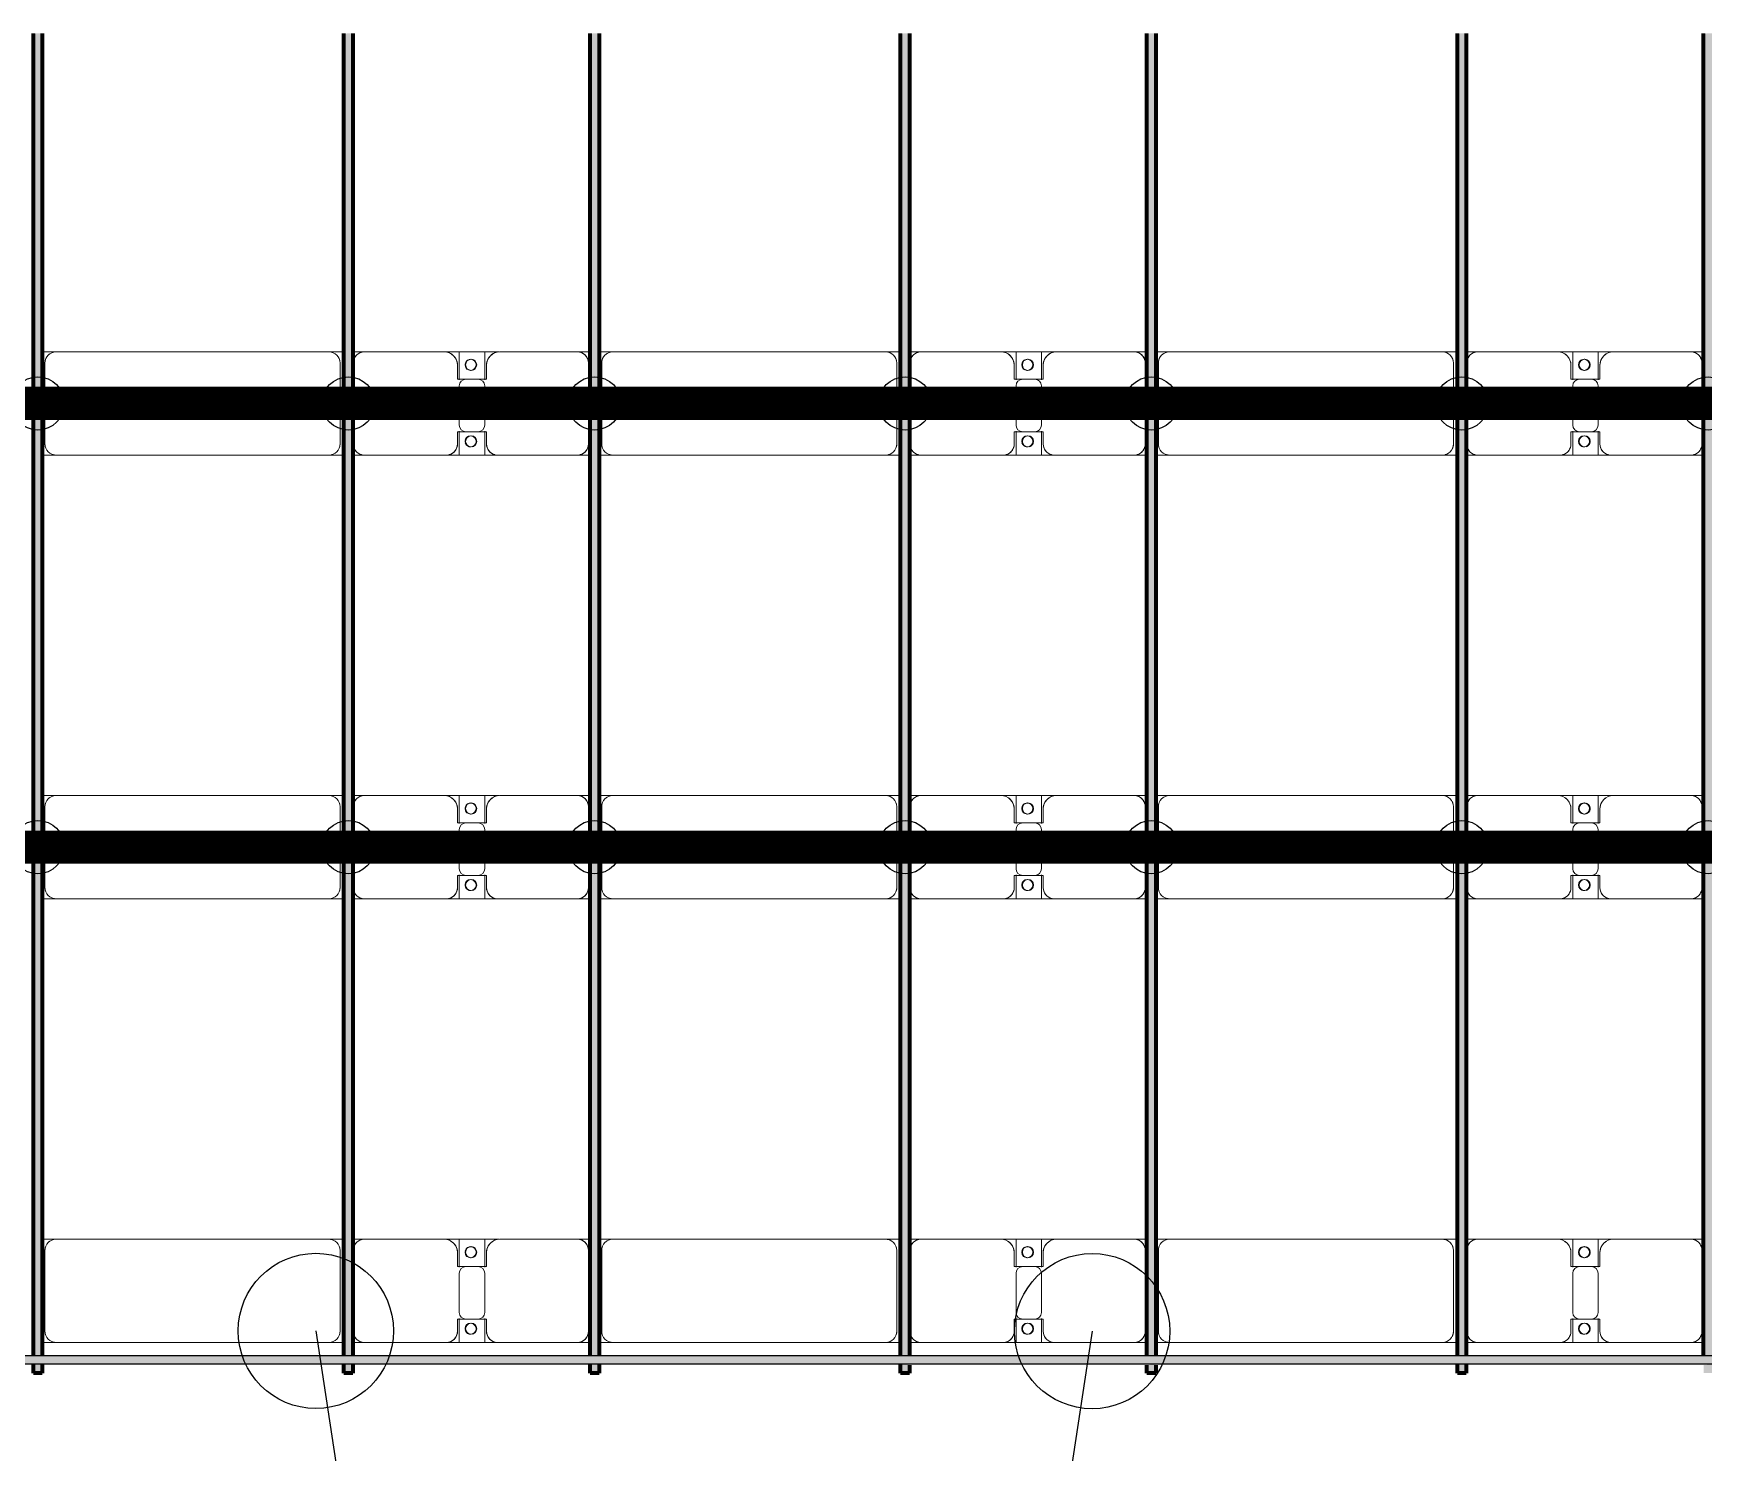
# Model space of a CAD drawing. Header units: millimetres. Extents: x -268744 to 115753, y -96240 to -10461.
# Drawn here: x -141789 to -134259, y -71045 to -64648 of the extents above; entities that cross this region are included whole.
import ezdxf

# ---------------------------------------------------------------- set-up
doc = ezdxf.new("R2010")
doc.units = ezdxf.units.MM
doc.layers.add('A-GENM', color=13, linetype='Continuous', lineweight=9)
doc.layers.add('S-BEAM', color=12, linetype='Continuous', lineweight=9)
for name, color, linetype in [('GC-BICH NEO', 6, 'Continuous'), ('GC-DAY NEO', 5, 'Continuous'), ('GC-HOP 40x60 GIA CUONG', 1, 'Continuous')]:
    doc.layers.add(name, color=color, linetype=linetype)

# ---------------------------------------------------------------- blocks, each defined once
blk = doc.blocks.new('Dầm C52 - Hộp 40x60-104813-KHUNG KẾT CẤU BÈ PIN 1')
at = {"layer": 'S-BEAM', "lineweight": 25}
blk.add_hatch(color=4, dxfattribs=at).paths.add_polyline_path([(-145811, -20), (145811, -20), (145811, 20), (-145811, 20)])
at = {"layer": 'S-BEAM', "color": 4, "lineweight": 25}
for p, q in [((-145811, 20), (145811, 20)), ((145811, -20), (-145811, -20))]:
    blk.add_line(p, q, dxfattribs=at)
blk = doc.blocks.new('Dai phao do pin - DẢI PHAO ĐỠ PIN-V29-KHUNG KẾT CẤU BÈ PIN 1')
at = {"layer": 'A-GENM', "color": 7}
for p, q in [((39477.6, 241.6), (39539.7, 241.6)), ((39477.6, 241.6), (39539.7, 241.6)), ((40770.3, 241.6), (39539.7, 241.6)), ((40770.3, 241.6), (40837.6, 241.6)), ((40770.3, 241.6), (40837.6, 241.6)), ((40877.6, 241.6), (40929.7, 241.6)), ((40877.6, 241.6), (40929.7, 241.6)), ((41289.7, 241.6), (40929.7, 241.6)), ((41289.7, 241.6), (41472.2, 241.6)), ((41472.2, 241.6), (41289.7, 241.6)), ((41357.8, 241.6), (41537.4, 241.6)), ((41357.8, 116.2), (41357.8, 241.6)), ((41537.4, 241.6), (41357.8, 241.6)), ((41472.2, 241.6), (41472.2, 116.2)), ((41890.3, 241.6), (41540.3, 241.6)), ((41890.3, 241.6), (41947.6, 241.6)), ((41890.3, 241.6), (41947.6, 241.6)), ((41987.6, 241.6), (42049.7, 241.6)), ((41987.6, 241.6), (42049.7, 241.6)), ((43280.3, 241.6), (42049.7, 241.6)), ((43280.3, 241.6), (43347.6, 241.6)), ((43280.3, 241.6), (43347.6, 241.6)), ((43387.6, 241.6), (43439.7, 241.6)), ((43387.6, 241.6), (43439.7, 241.6)), ((43799.7, 241.6), (43439.7, 241.6)), ((43799.7, 241.6), (43982.2, 241.6)), ((43982.2, 241.6), (43799.7, 241.6)), ((43867.8, 241.6), (44050.3, 241.6)), ((43867.8, 116.2), (43867.8, 241.6)), ((44050.3, 241.6), (43867.8, 241.6)), ((43982.2, 241.6), (43982.2, 116.2)), ((44400.3, 241.6), (44050.3, 241.6)), ((44400.3, 241.6), (44457.6, 241.6)), ((44400.3, 241.6), (44457.6, 241.6)), ((44497.6, 241.6), (44559.7, 241.6)), ((44497.6, 241.6), (44559.7, 241.6)), ((45790.3, 241.6), (44559.7, 241.6)), ((45790.3, 241.6), (45857.6, 241.6)), ((45790.3, 241.6), (45857.6, 241.6)), ((45897.6, 241.6), (45949.7, 241.6)), ((45897.6, 241.6), (45949.7, 241.6)), ((46309.7, 241.6), (45949.7, 241.6)), ((46309.7, 241.6), (46492.2, 241.6)), ((46492.2, 241.6), (46309.7, 241.6)), ((46377.8, 241.6), (46560.3, 241.6)), ((46377.8, 116.2), (46377.8, 241.6)), ((46560.3, 241.6), (46377.8, 241.6)), ((46492.2, 241.6), (46492.2, 116.2)), ((46910.3, 241.6), (46560.3, 241.6)), ((46910.3, 241.6), (46967.6, 241.6)), ((46910.3, 241.6), (46967.6, 241.6)), ((39489.7, 191.6), (39489.7, -173.4)), ((40820.3, -173.4), (40820.3, 191.6)), ((40879.7, 191.6), (40879.7, -173.4)), ((41349.7, 118.2), (41349.7, 181.6)), ((41480.3, 181.6), (41480.3, 118.2)), ((41940.3, -173.4), (41940.3, 191.6)), ((41999.7, 191.6), (41999.7, -173.4)), ((43330.3, -173.4), (43330.3, 191.6)), ((43389.7, 191.6), (43389.7, -173.4)), ((43859.7, 118.2), (43859.7, 181.6)), ((43990.3, 181.6), (43990.3, 118.2)), ((44450.3, -173.4), (44450.3, 191.6)), ((44509.7, 191.6), (44509.7, -173.4)), ((45840.3, -173.4), (45840.3, 191.6)), ((45899.7, 191.6), (45899.7, -173.4)), ((46369.7, 118.2), (46369.7, 181.6)), ((46500.3, 181.6), (46500.3, 118.2)), ((46960.3, -173.4), (46960.3, 191.6)), ((41442.2, 118.2), (41349.7, 118.2)), ((41357.8, 88.2), (41357.8, -88.2)), ((41480.3, 118.2), (41387.8, 118.2)), ((41472.2, -88.2), (41472.2, 88.2)), ((43952.2, 118.2), (43859.7, 118.2)), ((43867.8, 88.2), (43867.8, -88.2)), ((43990.3, 118.2), (43897.8, 118.2)), ((43982.2, -88.2), (43982.2, 88.2)), ((46462.2, 118.2), (46369.7, 118.2)), ((46377.8, 88.2), (46377.8, -88.2)), ((46500.3, 118.2), (46407.8, 118.2)), ((46492.2, -88.2), (46492.2, 88.2)), ((41349.7, -173.4), (41349.7, -118.2)), ((41349.7, -118.2), (41442.2, -118.2)), ((41357.8, -223.4), (41357.8, -116.2)), ((41387.8, -118.2), (41480.3, -118.2)), ((41472.2, -116.2), (41472.2, -223.4)), ((41480.3, -118.2), (41480.3, -173.4)), ((43859.7, -173.4), (43859.7, -118.2)), ((43859.7, -118.2), (43952.2, -118.2)), ((43867.8, -223.4), (43867.8, -116.2)), ((43897.8, -118.2), (43990.3, -118.2)), ((43982.2, -116.2), (43982.2, -223.4)), ((43990.3, -118.2), (43990.3, -173.4)), ((46369.7, -173.4), (46369.7, -118.2)), ((46369.7, -118.2), (46462.2, -118.2)), ((46377.8, -223.4), (46377.8, -116.2)), ((46407.8, -118.2), (46500.3, -118.2)), ((46492.2, -116.2), (46492.2, -223.4)), ((46500.3, -118.2), (46500.3, -173.4)), ((39539.7, -223.4), (39477.6, -223.4)), ((39539.7, -223.4), (39477.6, -223.4)), ((39539.7, -223.4), (40770.3, -223.4)), ((40837.6, -223.4), (40770.3, -223.4)), ((40837.6, -223.4), (40770.3, -223.4)), ((40929.7, -223.4), (40877.6, -223.4)), ((40929.7, -223.4), (40877.6, -223.4)), ((40929.7, -223.4), (41299.7, -223.4)), ((41472.2, -223.4), (41299.7, -223.4)), ((41299.7, -223.4), (41472.2, -223.4)), ((41530.3, -223.4), (41357.8, -223.4)), ((41357.8, -223.4), (41530.3, -223.4)), ((41530.3, -223.4), (41890.3, -223.4)), ((41947.6, -223.4), (41890.3, -223.4)), ((41947.6, -223.4), (41890.3, -223.4)), ((42049.7, -223.4), (41987.6, -223.4)), ((42049.7, -223.4), (41987.6, -223.4)), ((42049.7, -223.4), (43280.3, -223.4)), ((43347.6, -223.4), (43280.3, -223.4)), ((43347.6, -223.4), (43280.3, -223.4)), ((43439.7, -223.4), (43387.6, -223.4)), ((43439.7, -223.4), (43387.6, -223.4)), ((43439.7, -223.4), (43809.7, -223.4)), ((43982.2, -223.4), (43809.7, -223.4)), ((43809.7, -223.4), (43982.2, -223.4)), ((44040.3, -223.4), (43867.8, -223.4)), ((43867.8, -223.4), (44040.3, -223.4)), ((44040.3, -223.4), (44400.3, -223.4)), ((44457.6, -223.4), (44400.3, -223.4)), ((44457.6, -223.4), (44400.3, -223.4)), ((44559, -223.4), (44497.6, -223.4)), ((44559, -223.4), (44497.6, -223.4)), ((44559.7, -223.4), (45790.3, -223.4)), ((45857.6, -223.4), (45790.3, -223.4)), ((45857.6, -223.4), (45790.3, -223.4)), ((45949.7, -223.4), (45897.6, -223.4)), ((45949.7, -223.4), (45897.6, -223.4)), ((45949.7, -223.4), (46319.7, -223.4)), ((46492.2, -223.4), (46319.7, -223.4)), ((46319.7, -223.4), (46492.2, -223.4)), ((46550.3, -223.4), (46377.8, -223.4)), ((46377.8, -223.4), (46550.3, -223.4)), ((46550.3, -223.4), (46910.3, -223.4)), ((46967.6, -223.4), (46910.3, -223.4)), ((46967.6, -223.4), (46910.3, -223.4))]:
    blk.add_line(p, q, dxfattribs=at)
for centre, radius, start, end in [((39539.7, 191.6), 50, 90, 180), ((39539.7, 191.6), 50, 105, 135), ((40770.3, 191.6), 50, 0, 90), ((40770.3, 191.6), 50, 60, 90), ((40929.7, 191.6), 50, 90, 180), ((40929.7, 191.6), 50, 105, 180), ((41289.7, 181.6), 60, 0, 90), ((41289.7, 181.6), 60, 0, 60), ((41540.3, 181.6), 60, 90, 180), ((41540.3, 181.6), 60, 120, 180), ((41890.3, 191.6), 50, 0, 90), ((41890.3, 191.6), 50, 0, 75), ((42049.7, 191.6), 50, 90, 180), ((42049.7, 191.6), 50, 105, 135), ((43280.3, 191.6), 50, 0, 90), ((43280.3, 191.6), 50, 60, 90), ((43439.7, 191.6), 50, 90, 180), ((43439.7, 191.6), 50, 105, 180), ((43799.7, 181.6), 60, 360, 90), ((43799.7, 181.6), 60, 360, 60), ((44050.3, 181.6), 60, 90, 180), ((44050.3, 181.6), 60, 120, 180), ((44400.3, 191.6), 50, 0, 90), ((44400.3, 191.6), 50, 0, 75), ((44559.7, 191.6), 50, 90, 180), ((44559.7, 191.6), 50, 105, 135), ((45790.3, 191.6), 50, 0, 90), ((45790.3, 191.6), 50, 60, 90), ((45949.7, 191.6), 50, 90, 180), ((45949.7, 191.6), 50, 105, 180), ((46309.7, 181.6), 60, 0, 90), ((46309.7, 181.6), 60, 0, 60), ((46560.3, 181.6), 60, 90, 180), ((46560.3, 181.6), 60, 120, 180), ((46910.3, 191.6), 50, 0, 90), ((46910.3, 191.6), 50, 0, 75), ((39539.7, 191.6), 50, 150, 180), ((40770.3, 191.6), 50, 15, 30), ((41408.6, 183.2), 25, 0, 180), ((41408.6, 183.2), 25, 180, 360), ((41408.6, 183.2), 25, 0, 165), ((41411.4, 183.2), 25, 360, 180), ((41411.4, 183.2), 25, 90, 180), ((41411.4, 183.2), 25, 180, 0), ((41411.4, 183.2), 25, 180, 300), ((41408.6, 183.2), 25, 210, 0), ((41411.4, 183.2), 25, 15, 75), ((41411.4, 183.2), 25, 330, 345), ((42049.7, 191.6), 50, 150, 180), ((43280.3, 191.6), 50, 15, 30), ((43918.6, 183.2), 25, 360, 180), ((43918.6, 183.2), 25, 180, 360), ((43918.6, 183.2), 25, 360, 165), ((43921.4, 183.2), 25, 360, 180), ((43921.4, 183.2), 25, 90, 180), ((43921.4, 183.2), 25, 180, 360), ((43921.4, 183.2), 25, 180, 300), ((43918.6, 183.2), 25, 210, 360), ((43921.4, 183.2), 25, 15, 75), ((43921.4, 183.2), 25, 330, 345), ((44559.7, 191.6), 50, 150, 180), ((45790.3, 191.6), 50, 15, 30), ((46428.6, 183.2), 25, 0, 180), ((46428.6, 183.2), 25, 180, 360), ((46428.6, 183.2), 25, 0, 165), ((46431.4, 183.2), 25, 0, 180), ((46431.4, 183.2), 25, 90, 180), ((46431.4, 183.2), 25, 180, 0), ((46431.4, 183.2), 25, 180, 300), ((46428.6, 183.2), 25, 210, 0), ((46431.4, 183.2), 25, 15, 75), ((46431.4, 183.2), 25, 330, 345), ((41387.8, 88.2), 30, 90, 180), ((41442.2, 88.2), 30, 0, 90), ((43897.8, 88.2), 30, 90, 180), ((43952.2, 88.2), 30, 0, 90), ((46407.8, 88.2), 30, 90, 180), ((46462.2, 88.2), 30, 0, 90), ((41387.8, -88.2), 30, 180, 270), ((41408.6, -161.8), 25, 360, 180), ((41408.6, -161.8), 25, 105, 165), ((41411.4, -161.8), 25, 360, 180), ((41411.4, -161.8), 25, 105, 180), ((41408.6, -161.8), 25, 360, 75), ((41411.4, -161.8), 25, 15, 75), ((41442.2, -88.2), 30, 270, 360), ((43897.8, -88.2), 30, 180, 270), ((43918.6, -161.8), 25, 0, 180), ((43918.6, -161.8), 25, 105, 165), ((43921.4, -161.8), 25, 0, 180), ((43921.4, -161.8), 25, 105, 180), ((43918.6, -161.8), 25, 0, 75), ((43921.4, -161.8), 25, 15, 75), ((43952.2, -88.2), 30, 270, 0), ((46407.8, -88.2), 30, 180, 270), ((46428.6, -161.8), 25, 0, 180), ((46428.6, -161.8), 25, 105, 165), ((46431.4, -161.8), 25, 0, 180), ((46431.4, -161.8), 25, 105, 180), ((46428.6, -161.8), 25, 0, 75), ((46431.4, -161.8), 25, 15, 75), ((46462.2, -88.2), 30, 270, 360), ((39539.7, -173.4), 50, 180, 270), ((39539.7, -173.4), 50, 180, 210), ((39539.7, -173.4), 50, 240, 270), ((40770.3, -173.4), 50, 270, 360), ((40770.3, -173.4), 50, 285, 300), ((40770.3, -173.4), 50, 330, 360), ((40929.7, -173.4), 50, 180, 270), ((40929.7, -173.4), 50, 180, 255), ((41299.7, -173.4), 50, 270, 0), ((41299.7, -173.4), 50, 285, 0), ((41408.6, -161.8), 25, 180, 360), ((41408.6, -161.8), 25, 195, 360), ((41411.4, -161.8), 25, 180, 360), ((41411.4, -161.8), 25, 180, 270), ((41411.4, -161.8), 25, 285, 345), ((41530.3, -173.4), 50, 180, 270), ((41530.3, -173.4), 50, 180, 255), ((41890.3, -173.4), 50, 270, 0), ((41890.3, -173.4), 50, 285, 0), ((42049.7, -173.4), 50, 180, 270), ((42049.7, -173.4), 50, 180, 210), ((42049.7, -173.4), 50, 240, 270), ((43280.3, -173.4), 50, 270, 0), ((43280.3, -173.4), 50, 285, 300), ((43280.3, -173.4), 50, 330, 360), ((43439.7, -173.4), 50, 180, 270), ((43439.7, -173.4), 50, 180, 255), ((43809.7, -173.4), 50, 270, 360), ((43809.7, -173.4), 50, 285, 0), ((43918.6, -161.8), 25, 180, 0), ((43918.6, -161.8), 25, 195, 0), ((43921.4, -161.8), 25, 180, 0), ((43921.4, -161.8), 25, 180, 270), ((43921.4, -161.8), 25, 285, 345), ((44040.3, -173.4), 50, 180, 270), ((44040.3, -173.4), 50, 180, 255), ((44400.3, -173.4), 50, 270, 360), ((44400.3, -173.4), 50, 285, 360), ((44559.7, -173.4), 50, 180, 270), ((44559.7, -173.4), 50, 180, 210), ((44559.7, -173.4), 50, 240, 269.22724), ((45790.3, -173.4), 50, 270, 0), ((45790.3, -173.4), 50, 285, 300), ((45790.3, -173.4), 50, 330, 360), ((45949.7, -173.4), 50, 180, 270), ((45949.7, -173.4), 50, 180, 255), ((46319.7, -173.4), 50, 270, 0), ((46319.7, -173.4), 50, 285, 0), ((46428.6, -161.8), 25, 180, 0), ((46428.6, -161.8), 25, 195, 0), ((46431.4, -161.8), 25, 180, 0), ((46431.4, -161.8), 25, 180, 270), ((46431.4, -161.8), 25, 285, 345), ((46550.3, -173.4), 50, 180, 270), ((46550.3, -173.4), 50, 180, 255), ((46910.3, -173.4), 50, 270, 0), ((46910.3, -173.4), 50, 285, 360)]:
    blk.add_arc(centre, radius, start, end, dxfattribs=at)
blk = doc.blocks.new('Dai phao do pin - DẢI PHAO ĐỠ PIN-V30-KHUNG KẾT CẤU BÈ PIN 1')
at = {"layer": 'A-GENM', "color": 7}
for p, q in [((39477.6, 241.6), (39539.7, 241.6)), ((39477.6, 241.6), (39539.7, 241.6)), ((40770.3, 241.6), (39539.7, 241.6)), ((40770.3, 241.6), (40837.6, 241.6)), ((40770.3, 241.6), (40837.6, 241.6)), ((40877.6, 241.6), (40929.7, 241.6)), ((40877.6, 241.6), (40929.7, 241.6)), ((41289.7, 241.6), (40929.7, 241.6)), ((41289.7, 241.6), (41472.2, 241.6)), ((41472.2, 241.6), (41289.7, 241.6)), ((41357.8, 241.6), (41537.4, 241.6)), ((41357.8, 116.2), (41357.8, 241.6)), ((41537.4, 241.6), (41357.8, 241.6)), ((41472.2, 241.6), (41472.2, 116.2)), ((41890.3, 241.6), (41540.3, 241.6)), ((41890.3, 241.6), (41947.6, 241.6)), ((41890.3, 241.6), (41947.6, 241.6)), ((41987.6, 241.6), (42049.7, 241.6)), ((41987.6, 241.6), (42049.7, 241.6)), ((43280.3, 241.6), (42049.7, 241.6)), ((43280.3, 241.6), (43347.6, 241.6)), ((43280.3, 241.6), (43347.6, 241.6)), ((43387.6, 241.6), (43439.7, 241.6)), ((43387.6, 241.6), (43439.7, 241.6)), ((43799.7, 241.6), (43439.7, 241.6)), ((43799.7, 241.6), (43982.2, 241.6)), ((43982.2, 241.6), (43799.7, 241.6)), ((43867.8, 241.6), (44050.3, 241.6)), ((43867.8, 116.2), (43867.8, 241.6)), ((44050.3, 241.6), (43867.8, 241.6)), ((43982.2, 241.6), (43982.2, 116.2)), ((44400.3, 241.6), (44050.3, 241.6)), ((44400.3, 241.6), (44457.6, 241.6)), ((44400.3, 241.6), (44457.6, 241.6)), ((44497.6, 241.6), (44559.7, 241.6)), ((44497.6, 241.6), (44559.7, 241.6)), ((45790.3, 241.6), (44559.7, 241.6)), ((45790.3, 241.6), (45857.6, 241.6)), ((45790.3, 241.6), (45857.6, 241.6)), ((45897.6, 241.6), (45949.7, 241.6)), ((45897.6, 241.6), (45949.7, 241.6)), ((46309.7, 241.6), (45949.7, 241.6)), ((46309.7, 241.6), (46492.2, 241.6)), ((46492.2, 241.6), (46309.7, 241.6)), ((46377.8, 241.6), (46560.3, 241.6)), ((46377.8, 116.2), (46377.8, 241.6)), ((46560.3, 241.6), (46377.8, 241.6)), ((46492.2, 241.6), (46492.2, 116.2)), ((46910.3, 241.6), (46560.3, 241.6)), ((46910.3, 241.6), (46967.6, 241.6)), ((46910.3, 241.6), (46967.6, 241.6)), ((39489.7, 191.6), (39489.7, -173.4)), ((40820.3, -173.4), (40820.3, 191.6)), ((40879.7, 191.6), (40879.7, -173.4)), ((41349.7, 118.2), (41349.7, 181.6)), ((41480.3, 181.6), (41480.3, 118.2)), ((41940.3, -173.4), (41940.3, 191.6)), ((41999.7, 191.6), (41999.7, -173.4)), ((43330.3, -173.4), (43330.3, 191.6)), ((43389.7, 191.6), (43389.7, -173.4)), ((43859.7, 118.2), (43859.7, 181.6)), ((43990.3, 181.6), (43990.3, 118.2)), ((44450.3, -173.4), (44450.3, 191.6)), ((44509.7, 191.6), (44509.7, -173.4)), ((45840.3, -173.4), (45840.3, 191.6)), ((45899.7, 191.6), (45899.7, -173.4)), ((46369.7, 118.2), (46369.7, 181.6)), ((46500.3, 181.6), (46500.3, 118.2)), ((46960.3, -173.4), (46960.3, 191.6)), ((41442.2, 118.2), (41349.7, 118.2)), ((41357.8, 88.2), (41357.8, -88.2)), ((41480.3, 118.2), (41387.8, 118.2)), ((41472.2, -88.2), (41472.2, 88.2)), ((43952.2, 118.2), (43859.7, 118.2)), ((43867.8, 88.2), (43867.8, -88.2)), ((43990.3, 118.2), (43897.8, 118.2)), ((43982.2, -88.2), (43982.2, 88.2)), ((46462.2, 118.2), (46369.7, 118.2)), ((46377.8, 88.2), (46377.8, -88.2)), ((46500.3, 118.2), (46407.8, 118.2)), ((46492.2, -88.2), (46492.2, 88.2)), ((41349.7, -173.4), (41349.7, -118.2)), ((41349.7, -118.2), (41442.2, -118.2)), ((41357.8, -223.4), (41357.8, -116.2)), ((41387.8, -118.2), (41480.3, -118.2)), ((41472.2, -116.2), (41472.2, -223.4)), ((41480.3, -118.2), (41480.3, -173.4)), ((43859.7, -173.4), (43859.7, -118.2)), ((43859.7, -118.2), (43952.2, -118.2)), ((43867.8, -223.4), (43867.8, -116.2)), ((43897.8, -118.2), (43990.3, -118.2)), ((43982.2, -116.2), (43982.2, -223.4)), ((43990.3, -118.2), (43990.3, -173.4)), ((46369.7, -173.4), (46369.7, -118.2)), ((46369.7, -118.2), (46462.2, -118.2)), ((46377.8, -223.4), (46377.8, -116.2)), ((46407.8, -118.2), (46500.3, -118.2)), ((46492.2, -116.2), (46492.2, -223.4)), ((46500.3, -118.2), (46500.3, -173.4)), ((39539.7, -223.4), (39477.6, -223.4)), ((39539.7, -223.4), (39477.6, -223.4)), ((39539.7, -223.4), (40770.3, -223.4)), ((40837.6, -223.4), (40770.3, -223.4)), ((40837.6, -223.4), (40770.3, -223.4)), ((40929.7, -223.4), (40877.6, -223.4)), ((40929.7, -223.4), (40877.6, -223.4)), ((40929.7, -223.4), (41299.7, -223.4)), ((41472.2, -223.4), (41299.7, -223.4)), ((41299.7, -223.4), (41472.2, -223.4)), ((41530.3, -223.4), (41357.8, -223.4)), ((41357.8, -223.4), (41530.3, -223.4)), ((41530.3, -223.4), (41890.3, -223.4)), ((41947.6, -223.4), (41890.3, -223.4)), ((41947.6, -223.4), (41890.3, -223.4)), ((42049.7, -223.4), (41987.6, -223.4)), ((42049.7, -223.4), (41987.6, -223.4)), ((42049.7, -223.4), (43280.3, -223.4)), ((43347.6, -223.4), (43280.3, -223.4)), ((43347.6, -223.4), (43280.3, -223.4)), ((43439.7, -223.4), (43387.6, -223.4)), ((43439.7, -223.4), (43387.6, -223.4)), ((43439.7, -223.4), (43809.7, -223.4)), ((43982.2, -223.4), (43809.7, -223.4)), ((43809.7, -223.4), (43982.2, -223.4)), ((44040.3, -223.4), (43867.8, -223.4)), ((43867.8, -223.4), (44040.3, -223.4)), ((44040.3, -223.4), (44400.3, -223.4)), ((44457.6, -223.4), (44400.3, -223.4)), ((44457.6, -223.4), (44400.3, -223.4)), ((44559.7, -223.4), (44497.6, -223.4)), ((44559.7, -223.4), (44497.6, -223.4)), ((44559.7, -223.4), (45790.3, -223.4)), ((45857.6, -223.4), (45790.3, -223.4)), ((45857.6, -223.4), (45790.3, -223.4)), ((45949.7, -223.4), (45897.6, -223.4)), ((45949.7, -223.4), (45897.6, -223.4)), ((45949.7, -223.4), (46319.7, -223.4)), ((46492.2, -223.4), (46319.7, -223.4)), ((46319.7, -223.4), (46492.2, -223.4)), ((46550.3, -223.4), (46377.8, -223.4)), ((46377.8, -223.4), (46550.3, -223.4)), ((46550.3, -223.4), (46910.3, -223.4)), ((46967.6, -223.4), (46910.3, -223.4)), ((46967.6, -223.4), (46910.3, -223.4))]:
    blk.add_line(p, q, dxfattribs=at)
for centre, radius, start, end in [((39539.7, 191.6), 50, 90, 180), ((39539.7, 191.6), 50, 105, 135), ((40770.3, 191.6), 50, 0, 90), ((40770.3, 191.6), 50, 60, 90), ((40929.7, 191.6), 50, 90, 180), ((40929.7, 191.6), 50, 105, 180), ((41289.7, 181.6), 60, 0, 90), ((41289.7, 181.6), 60, 0, 60), ((41540.3, 181.6), 60, 90, 180), ((41540.3, 181.6), 60, 120, 180), ((41890.3, 191.6), 50, 0, 90), ((41890.3, 191.6), 50, 0, 75), ((42049.7, 191.6), 50, 90, 180), ((42049.7, 191.6), 50, 105, 135), ((43280.3, 191.6), 50, 0, 90), ((43280.3, 191.6), 50, 60, 90), ((43439.7, 191.6), 50, 90, 180), ((43439.7, 191.6), 50, 105, 180), ((43799.7, 181.6), 60, 360, 90), ((43799.7, 181.6), 60, 360, 60), ((44050.3, 181.6), 60, 90, 180), ((44050.3, 181.6), 60, 120, 180), ((44400.3, 191.6), 50, 0, 90), ((44400.3, 191.6), 50, 0, 75), ((44559.7, 191.6), 50, 90, 180), ((44559.7, 191.6), 50, 105, 135), ((45790.3, 191.6), 50, 0, 90), ((45790.3, 191.6), 50, 60, 90), ((45949.7, 191.6), 50, 90, 180), ((45949.7, 191.6), 50, 105, 180), ((46309.7, 181.6), 60, 0, 90), ((46309.7, 181.6), 60, 0, 60), ((46560.3, 181.6), 60, 90, 180), ((46560.3, 181.6), 60, 120, 180), ((46910.3, 191.6), 50, 0, 90), ((46910.3, 191.6), 50, 0, 75), ((39539.7, 191.6), 50, 150, 180), ((40770.3, 191.6), 50, 15, 30), ((41408.6, 183.2), 25, 0, 180), ((41408.6, 183.2), 25, 180, 360), ((41408.6, 183.2), 25, 0, 165), ((41411.4, 183.2), 25, 360, 180), ((41411.4, 183.2), 25, 90, 180), ((41411.4, 183.2), 25, 180, 0), ((41411.4, 183.2), 25, 180, 300), ((41408.6, 183.2), 25, 210, 0), ((41411.4, 183.2), 25, 15, 75), ((41411.4, 183.2), 25, 330, 345), ((42049.7, 191.6), 50, 150, 180), ((43280.3, 191.6), 50, 15, 30), ((43918.6, 183.2), 25, 360, 180), ((43918.6, 183.2), 25, 180, 360), ((43918.6, 183.2), 25, 360, 165), ((43921.4, 183.2), 25, 360, 180), ((43921.4, 183.2), 25, 90, 180), ((43921.4, 183.2), 25, 180, 360), ((43921.4, 183.2), 25, 180, 300), ((43918.6, 183.2), 25, 210, 360), ((43921.4, 183.2), 25, 15, 75), ((43921.4, 183.2), 25, 330, 345), ((44559.7, 191.6), 50, 150, 180), ((45790.3, 191.6), 50, 15, 30), ((46428.6, 183.2), 25, 0, 180), ((46428.6, 183.2), 25, 180, 360), ((46428.6, 183.2), 25, 0, 165), ((46431.4, 183.2), 25, 0, 180), ((46431.4, 183.2), 25, 90, 180), ((46431.4, 183.2), 25, 180, 0), ((46431.4, 183.2), 25, 180, 300), ((46428.6, 183.2), 25, 210, 0), ((46431.4, 183.2), 25, 15, 75), ((46431.4, 183.2), 25, 330, 345), ((41387.8, 88.2), 30, 90, 180), ((41442.2, 88.2), 30, 0, 90), ((43897.8, 88.2), 30, 90, 180), ((43952.2, 88.2), 30, 0, 90), ((46407.8, 88.2), 30, 90, 180), ((46462.2, 88.2), 30, 0, 90), ((41387.8, -88.2), 30, 180, 270), ((41408.6, -161.8), 25, 360, 180), ((41408.6, -161.8), 25, 105, 165), ((41411.4, -161.8), 25, 360, 180), ((41411.4, -161.8), 25, 105, 180), ((41408.6, -161.8), 25, 360, 75), ((41411.4, -161.8), 25, 15, 75), ((41442.2, -88.2), 30, 270, 360), ((43897.8, -88.2), 30, 180, 270), ((43918.6, -161.8), 25, 0, 180), ((43918.6, -161.8), 25, 105, 165), ((43921.4, -161.8), 25, 0, 180), ((43921.4, -161.8), 25, 105, 180), ((43918.6, -161.8), 25, 0, 75), ((43921.4, -161.8), 25, 15, 75), ((43952.2, -88.2), 30, 270, 0), ((46407.8, -88.2), 30, 180, 270), ((46428.6, -161.8), 25, 0, 180), ((46428.6, -161.8), 25, 105, 165), ((46431.4, -161.8), 25, 0, 180), ((46431.4, -161.8), 25, 105, 180), ((46428.6, -161.8), 25, 0, 75), ((46431.4, -161.8), 25, 15, 75), ((46462.2, -88.2), 30, 270, 360), ((39539.7, -173.4), 50, 180, 270), ((39539.7, -173.4), 50, 180, 210), ((39539.7, -173.4), 50, 240, 270), ((40770.3, -173.4), 50, 270, 360), ((40770.3, -173.4), 50, 285, 300), ((40770.3, -173.4), 50, 330, 360), ((40929.7, -173.4), 50, 180, 270), ((40929.7, -173.4), 50, 180, 255), ((41299.7, -173.4), 50, 270, 0), ((41299.7, -173.4), 50, 285, 0), ((41408.6, -161.8), 25, 180, 360), ((41408.6, -161.8), 25, 195, 360), ((41411.4, -161.8), 25, 180, 360), ((41411.4, -161.8), 25, 180, 270), ((41411.4, -161.8), 25, 285, 345), ((41530.3, -173.4), 50, 180, 270), ((41530.3, -173.4), 50, 180, 255), ((41890.3, -173.4), 50, 270, 0), ((41890.3, -173.4), 50, 285, 0), ((42049.7, -173.4), 50, 180, 270), ((42049.7, -173.4), 50, 180, 210), ((42049.7, -173.4), 50, 240, 270), ((43280.3, -173.4), 50, 270, 0), ((43280.3, -173.4), 50, 285, 300), ((43280.3, -173.4), 50, 330, 360), ((43439.7, -173.4), 50, 180, 270), ((43439.7, -173.4), 50, 180, 255), ((43809.7, -173.4), 50, 270, 360), ((43809.7, -173.4), 50, 285, 0), ((43918.6, -161.8), 25, 180, 0), ((43918.6, -161.8), 25, 195, 0), ((43921.4, -161.8), 25, 180, 0), ((43921.4, -161.8), 25, 180, 270), ((43921.4, -161.8), 25, 285, 345), ((44040.3, -173.4), 50, 180, 270), ((44040.3, -173.4), 50, 180, 255), ((44400.3, -173.4), 50, 270, 360), ((44400.3, -173.4), 50, 285, 360), ((44559.7, -173.4), 50, 180, 270), ((44559.7, -173.4), 50, 180, 210), ((44559.7, -173.4), 50, 240, 270), ((45790.3, -173.4), 50, 270, 0), ((45790.3, -173.4), 50, 285, 300), ((45790.3, -173.4), 50, 330, 360), ((45949.7, -173.4), 50, 180, 270), ((45949.7, -173.4), 50, 180, 255), ((46319.7, -173.4), 50, 270, 0), ((46319.7, -173.4), 50, 285, 0), ((46428.6, -161.8), 25, 180, 0), ((46428.6, -161.8), 25, 195, 0), ((46431.4, -161.8), 25, 180, 0), ((46431.4, -161.8), 25, 180, 270), ((46431.4, -161.8), 25, 285, 345), ((46550.3, -173.4), 50, 180, 270), ((46550.3, -173.4), 50, 180, 255), ((46910.3, -173.4), 50, 270, 0), ((46910.3, -173.4), 50, 285, 360)]:
    blk.add_arc(centre, radius, start, end, dxfattribs=at)
blk = doc.blocks.new('Dai phao do pin - DẢI PHAO ĐỠ PIN-V31-KHUNG KẾT CẤU BÈ PIN 1')
at = {"layer": 'A-GENM', "color": 7}
for p, q in [((39477.6, 241.6), (39539.7, 241.6)), ((39477.6, 241.6), (39539.7, 241.6)), ((40770.3, 241.6), (39539.7, 241.6)), ((40770.3, 241.6), (40837.6, 241.6)), ((40770.3, 241.6), (40837.6, 241.6)), ((40877.6, 241.6), (40929.7, 241.6)), ((40877.6, 241.6), (40929.7, 241.6)), ((41289.7, 241.6), (40929.7, 241.6)), ((41289.7, 241.6), (41472.2, 241.6)), ((41472.2, 241.6), (41289.7, 241.6)), ((41357.8, 241.6), (41537.4, 241.6)), ((41357.8, 116.2), (41357.8, 241.6)), ((41537.4, 241.6), (41357.8, 241.6)), ((41472.2, 241.6), (41472.2, 116.2)), ((41890.3, 241.6), (41540.3, 241.6)), ((41890.3, 241.6), (41947.6, 241.6)), ((41890.3, 241.6), (41947.6, 241.6)), ((41987.6, 241.6), (42049.7, 241.6)), ((41987.6, 241.6), (42049.7, 241.6)), ((43280.3, 241.6), (42049.7, 241.6)), ((43280.3, 241.6), (43347.6, 241.6)), ((43280.3, 241.6), (43347.6, 241.6)), ((43387.6, 241.6), (43439.7, 241.6)), ((43387.6, 241.6), (43439.7, 241.6)), ((43799.7, 241.6), (43439.7, 241.6)), ((43799.7, 241.6), (43982.2, 241.6)), ((43982.2, 241.6), (43799.7, 241.6)), ((43867.8, 241.6), (44050.3, 241.6)), ((43867.8, 116.2), (43867.8, 241.6)), ((44050.3, 241.6), (43867.8, 241.6)), ((43982.2, 241.6), (43982.2, 116.2)), ((44400.3, 241.6), (44050.3, 241.6)), ((44400.3, 241.6), (44457.6, 241.6)), ((44400.3, 241.6), (44457.6, 241.6)), ((44497.6, 241.6), (44559, 241.6)), ((44497.6, 241.6), (44559, 241.6)), ((45790.3, 241.6), (44559.7, 241.6)), ((45790.3, 241.6), (45857.6, 241.6)), ((45790.3, 241.6), (45857.6, 241.6)), ((45897.6, 241.6), (45949.7, 241.6)), ((45897.6, 241.6), (45949.7, 241.6)), ((46309.7, 241.6), (45949.7, 241.6)), ((46309.7, 241.6), (46492.2, 241.6)), ((46492.2, 241.6), (46309.7, 241.6)), ((46377.8, 241.6), (46560.3, 241.6)), ((46377.8, 116.2), (46377.8, 241.6)), ((46560.3, 241.6), (46377.8, 241.6)), ((46492.2, 241.6), (46492.2, 116.2)), ((46910.3, 241.6), (46560.3, 241.6)), ((46910.3, 241.6), (46967.6, 241.6)), ((46910.3, 241.6), (46967.6, 241.6)), ((39489.7, 191.6), (39489.7, -173.4)), ((40820.3, -173.4), (40820.3, 191.6)), ((40879.7, 191.6), (40879.7, -173.4)), ((41349.7, 118.2), (41349.7, 181.6)), ((41480.3, 181.6), (41480.3, 118.2)), ((41940.3, -173.4), (41940.3, 191.6)), ((41999.7, 191.6), (41999.7, -173.4)), ((43330.3, -173.4), (43330.3, 191.6)), ((43389.7, 191.6), (43389.7, -173.4)), ((43859.7, 118.2), (43859.7, 181.6)), ((43990.3, 181.6), (43990.3, 118.2)), ((44450.3, -173.4), (44450.3, 191.6)), ((44509.7, 191.6), (44509.7, -173.4)), ((45840.3, -173.4), (45840.3, 191.6)), ((45899.7, 191.6), (45899.7, -173.4)), ((46369.7, 118.2), (46369.7, 181.6)), ((46500.3, 181.6), (46500.3, 118.2)), ((46960.3, -173.4), (46960.3, 191.6)), ((41442.2, 118.2), (41349.7, 118.2)), ((41357.8, 88.2), (41357.8, -88.2)), ((41480.3, 118.2), (41387.8, 118.2)), ((41472.2, -88.2), (41472.2, 88.2)), ((43952.2, 118.2), (43859.7, 118.2)), ((43867.8, 88.2), (43867.8, -88.2)), ((43990.3, 118.2), (43897.8, 118.2)), ((43982.2, -88.2), (43982.2, 88.2)), ((46462.2, 118.2), (46369.7, 118.2)), ((46377.8, 88.2), (46377.8, -88.2)), ((46500.3, 118.2), (46407.8, 118.2)), ((46492.2, -88.2), (46492.2, 88.2)), ((41349.7, -173.4), (41349.7, -118.2)), ((41349.7, -118.2), (41442.2, -118.2)), ((41357.8, -223.4), (41357.8, -116.2)), ((41387.8, -118.2), (41480.3, -118.2)), ((41472.2, -116.2), (41472.2, -223.4)), ((41480.3, -118.2), (41480.3, -173.4)), ((43859.7, -173.4), (43859.7, -118.2)), ((43859.7, -118.2), (43952.2, -118.2)), ((43867.8, -223.4), (43867.8, -116.2)), ((43897.8, -118.2), (43990.3, -118.2)), ((43982.2, -116.2), (43982.2, -223.4)), ((43990.3, -118.2), (43990.3, -173.4)), ((46369.7, -173.4), (46369.7, -118.2)), ((46369.7, -118.2), (46462.2, -118.2)), ((46377.8, -223.4), (46377.8, -116.2)), ((46407.8, -118.2), (46500.3, -118.2)), ((46492.2, -116.2), (46492.2, -223.4)), ((46500.3, -118.2), (46500.3, -173.4)), ((39539.7, -223.4), (39477.6, -223.4)), ((39539.7, -223.4), (39477.6, -223.4)), ((39539.7, -223.4), (40770.3, -223.4)), ((40837.6, -223.4), (40770.3, -223.4)), ((40837.6, -223.4), (40770.3, -223.4)), ((40929.7, -223.4), (40877.6, -223.4)), ((40929.7, -223.4), (40877.6, -223.4)), ((40929.7, -223.4), (41299.7, -223.4)), ((41472.2, -223.4), (41299.7, -223.4)), ((41299.7, -223.4), (41472.2, -223.4)), ((41530.3, -223.4), (41357.8, -223.4)), ((41357.8, -223.4), (41530.3, -223.4)), ((41530.3, -223.4), (41890.3, -223.4)), ((41947.6, -223.4), (41890.3, -223.4)), ((41947.6, -223.4), (41890.3, -223.4)), ((42049.7, -223.4), (41987.6, -223.4)), ((42049.7, -223.4), (41987.6, -223.4)), ((42049.7, -223.4), (43280.3, -223.4)), ((43347.6, -223.4), (43280.3, -223.4)), ((43347.6, -223.4), (43280.3, -223.4)), ((43439.7, -223.4), (43387.6, -223.4)), ((43439.7, -223.4), (43387.6, -223.4)), ((43439.7, -223.4), (43809.7, -223.4)), ((43982.2, -223.4), (43809.7, -223.4)), ((43809.7, -223.4), (43982.2, -223.4)), ((44040.3, -223.4), (43867.8, -223.4)), ((43867.8, -223.4), (44040.3, -223.4)), ((44040.3, -223.4), (44400.3, -223.4)), ((44457.6, -223.4), (44400.3, -223.4)), ((44457.6, -223.4), (44400.3, -223.4)), ((44559.7, -223.4), (44497.6, -223.4)), ((44559.7, -223.4), (44497.6, -223.4)), ((44559.7, -223.4), (45790.3, -223.4)), ((45857.6, -223.4), (45790.3, -223.4)), ((45857.6, -223.4), (45790.3, -223.4)), ((45949.7, -223.4), (45897.6, -223.4)), ((45949.7, -223.4), (45897.6, -223.4)), ((45949.7, -223.4), (46319.7, -223.4)), ((46492.2, -223.4), (46319.7, -223.4)), ((46319.7, -223.4), (46492.2, -223.4)), ((46550.3, -223.4), (46377.8, -223.4)), ((46377.8, -223.4), (46550.3, -223.4)), ((46550.3, -223.4), (46910.3, -223.4)), ((46967.6, -223.4), (46910.3, -223.4)), ((46967.6, -223.4), (46910.3, -223.4))]:
    blk.add_line(p, q, dxfattribs=at)
for centre, radius, start, end in [((39539.7, 191.6), 50, 90, 180), ((39539.7, 191.6), 50, 105, 135), ((40770.3, 191.6), 50, 0, 90), ((40770.3, 191.6), 50, 60, 90), ((40929.7, 191.6), 50, 90, 180), ((40929.7, 191.6), 50, 105, 180), ((41289.7, 181.6), 60, 0, 90), ((41289.7, 181.6), 60, 0, 60), ((41540.3, 181.6), 60, 90, 180), ((41540.3, 181.6), 60, 120, 180), ((41890.3, 191.6), 50, 0, 90), ((41890.3, 191.6), 50, 0, 75), ((42049.7, 191.6), 50, 90, 180), ((42049.7, 191.6), 50, 105, 135), ((43280.3, 191.6), 50, 0, 90), ((43280.3, 191.6), 50, 60, 90), ((43439.7, 191.6), 50, 90, 180), ((43439.7, 191.6), 50, 105, 180), ((43799.7, 181.6), 60, 360, 90), ((43799.7, 181.6), 60, 360, 60), ((44050.3, 181.6), 60, 90, 180), ((44050.3, 181.6), 60, 120, 180), ((44400.3, 191.6), 50, 0, 90), ((44400.3, 191.6), 50, 0, 75), ((44559.7, 191.6), 50, 90, 180), ((44559.7, 191.6), 50, 105, 135), ((45790.3, 191.6), 50, 0, 90), ((45790.3, 191.6), 50, 60, 90), ((45949.7, 191.6), 50, 90, 180), ((45949.7, 191.6), 50, 105, 180), ((46309.7, 181.6), 60, 0, 90), ((46309.7, 181.6), 60, 0, 60), ((46560.3, 181.6), 60, 90, 180), ((46560.3, 181.6), 60, 120, 180), ((46910.3, 191.6), 50, 0, 90), ((46910.3, 191.6), 50, 0, 75), ((39539.7, 191.6), 50, 150, 180), ((40770.3, 191.6), 50, 15, 30), ((41408.6, 183.2), 25, 0, 180), ((41408.6, 183.2), 25, 180, 360), ((41408.6, 183.2), 25, 0, 165), ((41411.4, 183.2), 25, 360, 180), ((41411.4, 183.2), 25, 90, 180), ((41411.4, 183.2), 25, 180, 0), ((41411.4, 183.2), 25, 180, 300), ((41408.6, 183.2), 25, 210, 0), ((41411.4, 183.2), 25, 15, 75), ((41411.4, 183.2), 25, 330, 345), ((42049.7, 191.6), 50, 150, 180), ((43280.3, 191.6), 50, 15, 30), ((43918.6, 183.2), 25, 360, 180), ((43918.6, 183.2), 25, 180, 360), ((43918.6, 183.2), 25, 360, 165), ((43921.4, 183.2), 25, 360, 180), ((43921.4, 183.2), 25, 90, 180), ((43921.4, 183.2), 25, 180, 360), ((43921.4, 183.2), 25, 180, 300), ((43918.6, 183.2), 25, 210, 360), ((43921.4, 183.2), 25, 15, 75), ((43921.4, 183.2), 25, 330, 345), ((44559.7, 191.6), 50, 150, 180), ((45790.3, 191.6), 50, 15, 30), ((46428.6, 183.2), 25, 0, 180), ((46428.6, 183.2), 25, 180, 360), ((46428.6, 183.2), 25, 0, 165), ((46431.4, 183.2), 25, 0, 180), ((46431.4, 183.2), 25, 90, 180), ((46431.4, 183.2), 25, 180, 0), ((46431.4, 183.2), 25, 180, 300), ((46428.6, 183.2), 25, 210, 0), ((46431.4, 183.2), 25, 15, 75), ((46431.4, 183.2), 25, 330, 345), ((41387.8, 88.2), 30, 90, 180), ((41442.2, 88.2), 30, 0, 90), ((43897.8, 88.2), 30, 90, 180), ((43952.2, 88.2), 30, 0, 90), ((46407.8, 88.2), 30, 90, 180), ((46462.2, 88.2), 30, 0, 90), ((41387.8, -88.2), 30, 180, 270), ((41408.6, -161.8), 25, 360, 180), ((41408.6, -161.8), 25, 105, 165), ((41411.4, -161.8), 25, 360, 180), ((41411.4, -161.8), 25, 105, 180), ((41408.6, -161.8), 25, 360, 75), ((41411.4, -161.8), 25, 15, 75), ((41442.2, -88.2), 30, 270, 360), ((43897.8, -88.2), 30, 180, 270), ((43918.6, -161.8), 25, 0, 180), ((43918.6, -161.8), 25, 105, 165), ((43921.4, -161.8), 25, 0, 180), ((43921.4, -161.8), 25, 105, 180), ((43918.6, -161.8), 25, 0, 75), ((43921.4, -161.8), 25, 15, 75), ((43952.2, -88.2), 30, 270, 0), ((46407.8, -88.2), 30, 180, 270), ((46428.6, -161.8), 25, 0, 180), ((46428.6, -161.8), 25, 105, 165), ((46431.4, -161.8), 25, 0, 180), ((46431.4, -161.8), 25, 105, 180), ((46428.6, -161.8), 25, 0, 75), ((46431.4, -161.8), 25, 15, 75), ((46462.2, -88.2), 30, 270, 360), ((39539.7, -173.4), 50, 180, 270), ((39539.7, -173.4), 50, 180, 210), ((39539.7, -173.4), 50, 240, 270), ((40770.3, -173.4), 50, 270, 360), ((40770.3, -173.4), 50, 285, 300), ((40770.3, -173.4), 50, 330, 360), ((40929.7, -173.4), 50, 180, 270), ((40929.7, -173.4), 50, 180, 255), ((41299.7, -173.4), 50, 270, 0), ((41299.7, -173.4), 50, 285, 0), ((41408.6, -161.8), 25, 180, 360), ((41408.6, -161.8), 25, 195, 360), ((41411.4, -161.8), 25, 180, 360), ((41411.4, -161.8), 25, 180, 270), ((41411.4, -161.8), 25, 285, 345), ((41530.3, -173.4), 50, 180, 270), ((41530.3, -173.4), 50, 180, 255), ((41890.3, -173.4), 50, 270, 0), ((41890.3, -173.4), 50, 285, 0), ((42049.7, -173.4), 50, 180, 270), ((42049.7, -173.4), 50, 180, 210), ((42049.7, -173.4), 50, 240, 270), ((43280.3, -173.4), 50, 270, 0), ((43280.3, -173.4), 50, 285, 300), ((43280.3, -173.4), 50, 330, 360), ((43439.7, -173.4), 50, 180, 270), ((43439.7, -173.4), 50, 180, 255), ((43809.7, -173.4), 50, 270, 360), ((43809.7, -173.4), 50, 285, 0), ((43918.6, -161.8), 25, 180, 0), ((43918.6, -161.8), 25, 195, 0), ((43921.4, -161.8), 25, 180, 0), ((43921.4, -161.8), 25, 180, 270), ((43921.4, -161.8), 25, 285, 345), ((44040.3, -173.4), 50, 180, 270), ((44040.3, -173.4), 50, 180, 255), ((44400.3, -173.4), 50, 270, 360), ((44400.3, -173.4), 50, 285, 360), ((44559.7, -173.4), 50, 180, 270), ((44559.7, -173.4), 50, 180, 210), ((44559.7, -173.4), 50, 240, 270), ((45790.3, -173.4), 50, 270, 0), ((45790.3, -173.4), 50, 285, 300), ((45790.3, -173.4), 50, 330, 360), ((45949.7, -173.4), 50, 180, 270), ((45949.7, -173.4), 50, 180, 255), ((46319.7, -173.4), 50, 270, 0), ((46319.7, -173.4), 50, 285, 0), ((46428.6, -161.8), 25, 180, 0), ((46428.6, -161.8), 25, 195, 0), ((46431.4, -161.8), 25, 180, 0), ((46431.4, -161.8), 25, 180, 270), ((46431.4, -161.8), 25, 285, 345), ((46550.3, -173.4), 50, 180, 270), ((46550.3, -173.4), 50, 180, 255), ((46910.3, -173.4), 50, 270, 0), ((46910.3, -173.4), 50, 285, 360)]:
    blk.add_arc(centre, radius, start, end, dxfattribs=at)
blk = doc.blocks.new('Dầm C52 - Dầm C52-V2-KHUNG KẾT CẤU BÈ PIN 1')
at = {"layer": 'S-BEAM', "lineweight": 140}
h = blk.add_hatch(color=1, dxfattribs=at)
h.paths.add_polyline_path([(-25480.9, 20), (-25480.9, -20), (-25440.9, -20), (-25440.9, 20)])
h.paths.add_polyline_path([(-25400.9, 20), (-25400.9, -20), (-19440.9, -20), (-19443, 20), (-24983.5, 20)])
h.paths.add_polyline_path([(-19400.9, 20), (-19400.9, -20), (-13440.9, -20), (-13440.9, 20), (-18519.6, 20)])
h.paths.add_polyline_path([(-13400.9, -20), (-7440.9, -20), (-7440.9, 20), (-13400.9, 20)])
h.paths.add_polyline_path([(-7400.9, 20), (-7400.9, -20), (-1440.9, -20), (-1440.9, 20), (-6515.3, 20)])
h.paths.add_polyline_path([(-1400.9, 20), (-1400.9, -20), (4559.1, -20), (4559.1, 20), (-974.9, 20)])
h.paths.add_polyline_path([(4599.1, -20), (10559.1, -20), (10559.1, 20), (4599.1, 20)])
h.paths.add_polyline_path([(10599.1, -20), (16559.1, -20), (16559.1, 20), (10599.1, 20)])
h.paths.add_polyline_path([(16599.1, 20), (16599.1, -20), (22559.1, -20), (22559.1, 20), (17493.2, 20)])
h.paths.add_polyline_path([(22599.1, 20), (22599.1, -20), (25259.1, -20), (25259.1, 20), (23033.7, 20)])
h.paths.add_polyline_path([(25299.1, -20), (25480.9, -20), (25480.9, 20), (25299.1, 20)])
at = {"layer": 'S-BEAM', "color": 1, "lineweight": 140}
for p, q in [((-25480.9, -20), (-25480.9, 20)), ((-25480.9, 20), (-25440.9, 20)), ((-25400.9, 20), (-19443, 20)), ((-25440.9, -20), (-25480.9, -20)), ((-19443, -20), (-25400.9, -20))]:
    blk.add_line(p, q, dxfattribs=at)
blk = doc.blocks.new('Dầm C52 - Dầm C52-102503-KHUNG KẾT CẤU BÈ PIN 1')
at = {"layer": 'S-BEAM', "lineweight": 140}
h = blk.add_hatch(color=1, dxfattribs=at)
h.paths.add_polyline_path([(-25480.9, 20), (-25480.9, -20), (-25440.9, -20), (-25440.9, 20)])
h.paths.add_polyline_path([(-25400.9, 20), (-25400.9, -20), (-19440.9, -20), (-19443, 20), (-24983.5, 20)])
h.paths.add_polyline_path([(-19400.9, 20), (-19400.9, -20), (-13440.9, -20), (-13440.9, 20), (-17596.2, 20)])
h.paths.add_polyline_path([(-13400.9, -20), (-7440.9, -20), (-7440.9, 20), (-13400.9, 20)])
h.paths.add_polyline_path([(-7400.9, -20), (-1440.9, -20), (-1440.9, 20), (-7400.9, 20)])
h.paths.add_polyline_path([(-1400.9, -20), (4559.1, -20), (4559.1, 20), (-1400.9, 20)])
h.paths.add_polyline_path([(4599.1, -20), (10559.1, -20), (10559.1, 20), (4599.1, 20)])
h.paths.add_polyline_path([(10599.1, 20), (10599.1, -20), (16559.1, -20), (16559.1, 20), (11952.8, 20)])
h.paths.add_polyline_path([(16599.1, -20), (22559.1, -20), (22559.1, 20), (16599.1, 20)])
h.paths.add_polyline_path([(22599.1, -20), (25259.1, -20), (25259.1, 20), (22599.1, 20)])
h.paths.add_polyline_path([(25299.1, -20), (25441.8, -20), (25441.8, 20), (25299.1, 20)])
at = {"layer": 'S-BEAM', "color": 1, "lineweight": 140}
for p, q in [((-25480.9, -20), (-25480.9, 20)), ((-25480.9, 20), (-25440.9, 20)), ((-25400.9, 20), (-19443, 20)), ((-25440.9, -20), (-25480.9, -20)), ((-19443, -20), (-25400.9, -20))]:
    blk.add_line(p, q, dxfattribs=at)
blk = doc.blocks.new('Dầm C52 - Dầm C52-V20-KHUNG KẾT CẤU BÈ PIN 1')
at = {"layer": 'S-BEAM', "lineweight": 140}
h = blk.add_hatch(color=1, dxfattribs=at)
h.paths.add_polyline_path([(-25480.9, 20), (-25480.9, -20), (-25440.9, -20), (-25440.9, 20)])
h.paths.add_polyline_path([(-25400.9, 1.6), (-25400.9, -20), (-19440.9, -20), (-19443, 20), (-25400.9, 20)])
h.paths.add_polyline_path([(-19400.9, -20), (-13440.9, -20), (-13440.9, 20), (-19400.9, 20), (-19400.9, 1.6)])
h.paths.add_polyline_path([(-13400.9, 1.6), (-13400.9, -20), (-7440.9, -20), (-7440.9, 20), (-13400.9, 20)])
h.paths.add_polyline_path([(-7400.9, 20), (-7400.9, -20), (-1440.9, -20), (-1440.9, 20), (-6515.3, 20)])
h.paths.add_polyline_path([(-1400.9, 1.6), (-1400.9, -20), (4559.1, -20), (4559.1, 20), (-1400.9, 20)])
h.paths.add_polyline_path([(4599.1, 1.6), (4599.1, -20), (10559.1, -20), (10559.1, 20), (4599.1, 20)])
h.paths.add_polyline_path([(10599.1, 20), (10599.1, -20), (16559.1, -20), (16559.1, 20), (11029.4, 20)])
h.paths.add_polyline_path([(16599.1, 20), (16599.1, -20), (22559.1, -20), (22559.1, 20), (17493.2, 20)])
h.paths.add_polyline_path([(22599.1, 1.6), (22599.1, -20), (25259.1, -20), (25259.1, 20), (22599.1, 20)])
h.paths.add_polyline_path([(25299.1, -20), (25441.8, -20), (25441.8, 20), (25299.1, 20), (25299.1, 1.6)])
at = {"layer": 'S-BEAM', "color": 1, "lineweight": 140}
for p, q in [((-25480.9, -20), (-25480.9, 20)), ((-25480.9, 20), (-25440.9, 20)), ((-25400.9, 20), (-19443, 20)), ((-25445.2, -20), (-25480.9, -20)), ((-19443, -20), (-25400.9, -20))]:
    blk.add_line(p, q, dxfattribs=at)
blk = doc.blocks.new('Dầm C52 - Dầm C52-V1-KHUNG KẾT CẤU BÈ PIN 1')
at = {"layer": 'S-BEAM', "lineweight": 140}
h = blk.add_hatch(color=1, dxfattribs=at)
h.paths.add_polyline_path([(-25480.9, 20), (-25480.9, -20), (-25440.9, -20), (-25445.2, 20)])
h.paths.add_polyline_path([(-25400.9, -20), (-19440.9, -20), (-19443, 20), (-25400.9, 20)])
h.paths.add_polyline_path([(-19400.9, 20), (-19400.9, -20), (-13440.9, -20), (-13440.9, 20), (-18981.3, 20)])
h.paths.add_polyline_path([(-13400.9, -20), (-7440.9, -20), (-7440.9, 20), (-13400.9, 20)])
h.paths.add_polyline_path([(-7400.9, 20), (-7400.9, -20), (-1440.9, -20), (-1440.9, 20), (-6977, 20)])
h.paths.add_polyline_path([(-1400.9, -20), (4559.1, -20), (4559.1, 20), (-1400.9, 20)])
h.paths.add_polyline_path([(4599.1, 20), (4599.1, -20), (10559.1, -20), (10559.1, 20), (5027.2, 20)])
h.paths.add_polyline_path([(10599.1, -20), (16559.1, -20), (16559.1, 20), (10599.1, 20)])
h.paths.add_polyline_path([(16599.1, 20), (16599.1, -20), (22559.1, -20), (22559.1, 20), (17031.5, 20)])
h.paths.add_polyline_path([(22599.1, -20), (25259.1, -20), (25259.1, 20), (22599.1, 20)])
h.paths.add_polyline_path([(25299.1, -20), (25480.9, -20), (25480.9, 20), (25299.1, 20)])
at = {"layer": 'S-BEAM', "color": 1, "lineweight": 140}
for p, q in [((-25480.9, -20), (-25480.9, 20)), ((-25480.9, 20), (-25445.2, 20)), ((-25400.9, 20), (-19443, 20)), ((-25445.2, -20), (-25480.9, -20)), ((-19443, -20), (-25400.9, -20))]:
    blk.add_line(p, q, dxfattribs=at)
blk = doc.blocks.new('Dầm C52 - Dầm C52-V21-KHUNG KẾT CẤU BÈ PIN 1')
at = {"layer": 'S-BEAM', "lineweight": 140}
h = blk.add_hatch(color=1, dxfattribs=at)
h.paths.add_polyline_path([(-25480.9, 20), (-25480.9, -20), (-25440.9, -20), (-25445.2, 20)])
h.paths.add_polyline_path([(-25400.9, 20), (-25400.9, -20), (-19440.9, -20), (-19443, 20), (-24983.5, 20)])
h.paths.add_polyline_path([(-19400.9, 5.7), (-19400.9, -20), (-13440.9, -20), (-13440.9, 20), (-19400.9, 20)])
h.paths.add_polyline_path([(-13400.9, 5.7), (-13400.9, -20), (-7440.9, -20), (-7440.9, 20), (-13400.9, 20)])
h.paths.add_polyline_path([(-7400.9, -20), (-1440.9, -20), (-1440.9, 20), (-7400.9, 20), (-7400.9, 5.7)])
h.paths.add_polyline_path([(-1400.9, 5.7), (-1400.9, -20), (4559.1, -20), (4559.1, 20), (-1400.9, 20)])
h.paths.add_polyline_path([(4599.1, 20), (4599.1, -20), (10559.1, -20), (10559.1, 20), (5027.2, 20)])
h.paths.add_polyline_path([(10599.1, 5.7), (10599.1, -20), (16559.1, -20), (16559.1, 20), (10599.1, 20)])
h.paths.add_polyline_path([(16599.1, -20), (22559.1, -20), (22559.1, 20), (16599.1, 20), (16599.1, 5.7)])
h.paths.add_polyline_path([(22599.1, 5.7), (22599.1, -20), (25259.1, -20), (25259.1, 20), (22599.1, 20)])
h.paths.add_polyline_path([(25299.1, -20), (25480.9, -20), (25480.9, 20), (25299.1, 20), (25299.1, 5.7)])
at = {"layer": 'S-BEAM', "color": 1, "lineweight": 140}
blk.add_line((-25400.9, 20), (-19443, 20), dxfattribs=at)
blk = doc.blocks.new('be pin 1_rvt-1-KHUNG KẾT CẤU BÈ PIN 1')
at = {"layer": 'A-GENM', "lineweight": 9}
for name, p in [('Dai phao do pin - DẢI PHAO ĐỠ PIN-V31-KHUNG KẾT CẤU BÈ PIN 1', (-181226.8, -66324.7)), ('Dai phao do pin - DẢI PHAO ĐỠ PIN-V30-KHUNG KẾT CẤU BÈ PIN 1', (-181226.8, -68324.7)), ('Dai phao do pin - DẢI PHAO ĐỠ PIN-V29-KHUNG KẾT CẤU BÈ PIN 1', (-181226.8, -70324.7))]:
    blk.add_blockref(name, p, dxfattribs=at)
at = {"layer": 'S-BEAM', "lineweight": 9, "rotation": 90.00000000032618}
for name, p in [('Dầm C52 - Dầm C52-V2-KHUNG KẾT CẤU BÈ PIN 1', (-141769.1, -45205.6)), ('Dầm C52 - Dầm C52-V2-KHUNG KẾT CẤU BÈ PIN 1', (-139259.1, -45205.6)), ('Dầm C52 - Dầm C52-V1-KHUNG KẾT CẤU BÈ PIN 1', (-136749.1, -45205.6)), ('Dầm C52 - Dầm C52-V21-KHUNG KẾT CẤU BÈ PIN 1', (-134239.1, -45205.6)), ('Dầm C52 - Dầm C52-102503-KHUNG KẾT CẤU BÈ PIN 1', (-140369.1, -45205.6)), ('Dầm C52 - Dầm C52-V20-KHUNG KẾT CẤU BÈ PIN 1', (-137859.1, -45205.6)), ('Dầm C52 - Dầm C52-102503-KHUNG KẾT CẤU BÈ PIN 1', (-135349.1, -45205.6))]:
    blk.add_blockref(name, p, dxfattribs=at)
at = {"layer": 'S-BEAM', "lineweight": 9}
blk.add_blockref('Dầm C52 - Hộp 40x60-104813-KHUNG KẾT CẤU BÈ PIN 1', (-110896.7, -70626.5), dxfattribs=at)

msp = doc.modelspace()

# ---------------------------------------------------------------- linework, layer by layer
at = {"layer": 'GC-BICH NEO'}
for centre in [(-140515.9, -70496.3), (-137015.9, -70497.2)]:
    msp.add_circle(centre, 350, dxfattribs=at)
at = {"layer": 'GC-DAY NEO'}
for p, q in [((-140515.9, -70496.3), (-139308.4, -78404.7)), ((-137015.9, -70497.2), (-138215.4, -78406.7))]:
    msp.add_line(p, q, dxfattribs=at)
at = {"layer": 'GC-HOP 40x60 GIA CUONG', "const_width": 150}
for points in [[(-146065.4, -66315.6), (-131265.9, -66315.6)], [(-146065.4, -68315.6), (-131265.9, -68315.6)]]:
    msp.add_lwpolyline(points, dxfattribs=at)
at = {"layer": 'GC-HOP 40x60 GIA CUONG'}
for centre in [(-141769.1, -66315.6), (-140369.1, -66315.6), (-139259.1, -66315.6), (-137859.1, -66315.6), (-136749.1, -66315.6), (-135349.1, -66315.6), (-134239.1, -66315.6), (-141769.1, -68315.6), (-140369.1, -68315.6), (-139259.1, -68315.6), (-137859.1, -68315.6), (-136749.1, -68315.6), (-135349.1, -68315.6), (-134239.1, -68315.6)]:
    msp.add_circle(centre, 120, dxfattribs=at)

# ---------------------------------------------------------------- block references
at = {"lineweight": 5}
msp.add_blockref('be pin 1_rvt-1-KHUNG KẾT CẤU BÈ PIN 1', (0, 0), dxfattribs=at)

doc.saveas('drawing.dxf')
